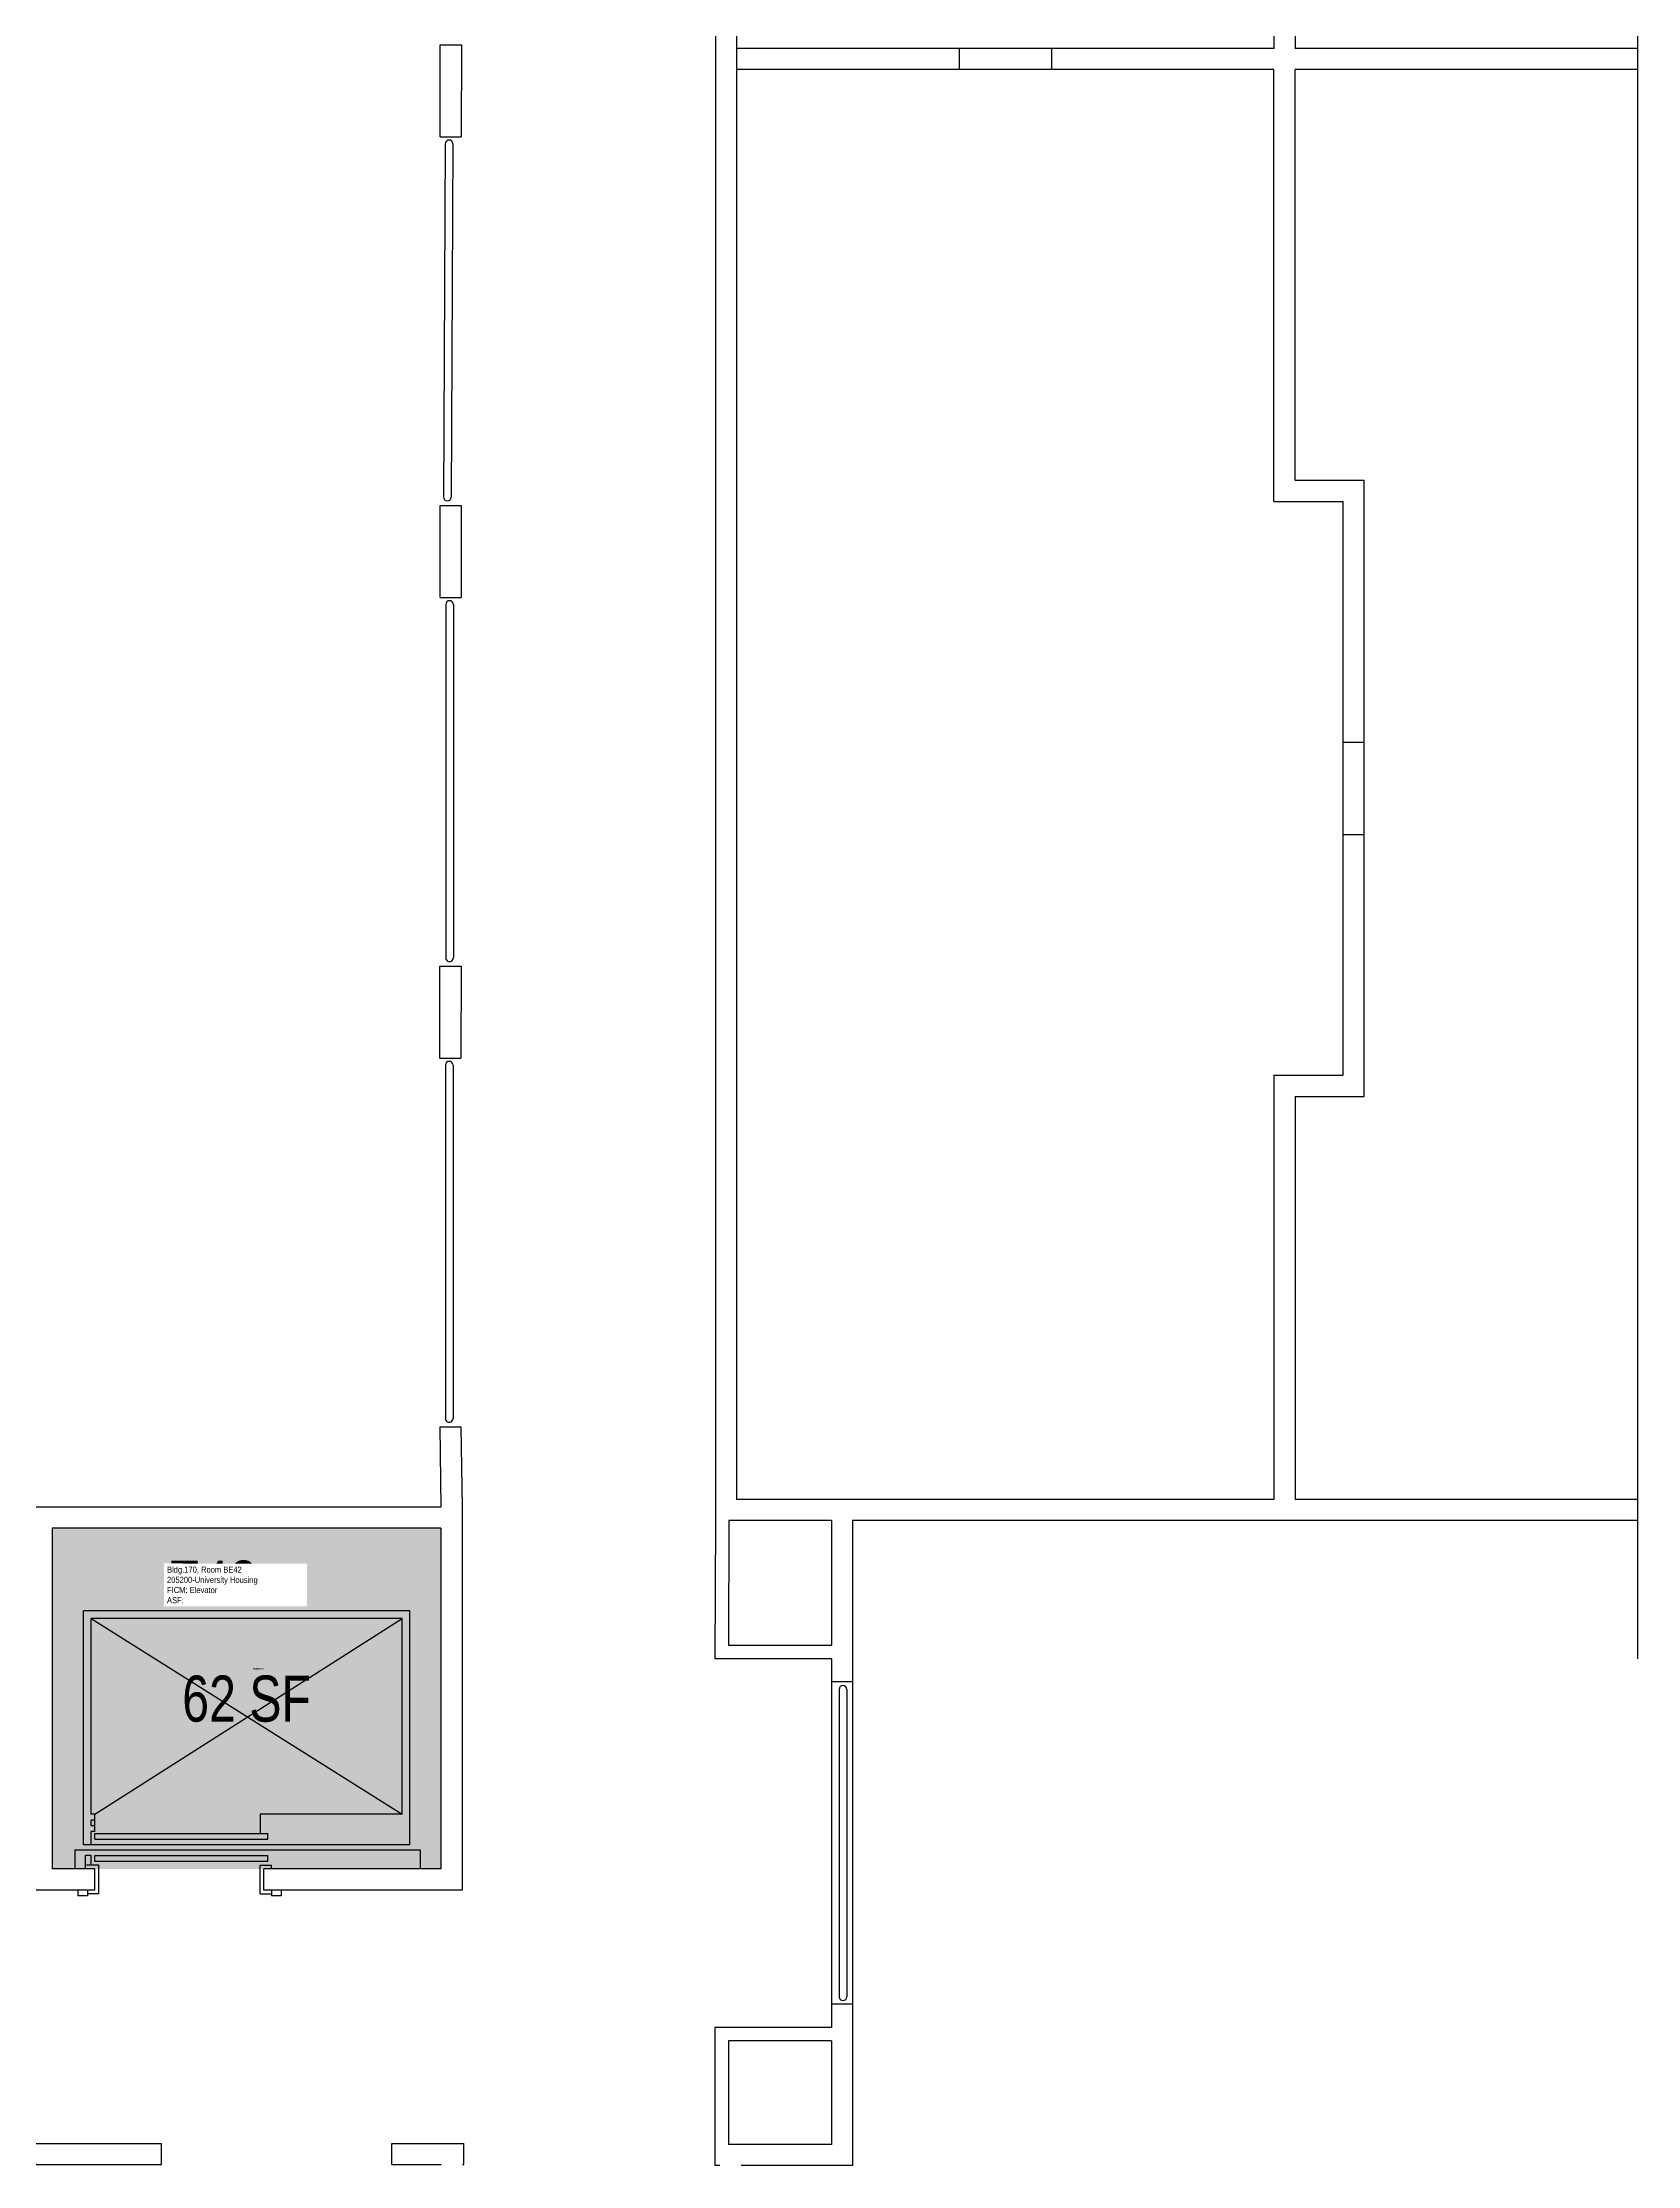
# Model space of a CAD drawing. Header units: inches. Extents: x -84 to 2978, y -50 to 1655.
# Drawn here: x 2550 to 2966, y 256 to 809 of the extents above; entities that cross this region are included whole.
import ezdxf
from ezdxf.enums import TextEntityAlignment as Align

# ---------------------------------------------------------------- set-up
doc = ezdxf.new("R2010")
doc.units = ezdxf.units.IN
doc.header["$LTSCALE"] = 10
doc.header["$MEASUREMENT"] = 0
for name, color, linetype in [('A-FLOR', 3, 'CONTINUOUS'), ('A-IDEN-RNUM', 7, 'CONTINUOUS'), ('A-IDEN-SNUM', 4, 'CONTINUOUS'), ('A-IDEN-VNUM', 4, 'CONTINUOUS'), ('A-WALL', 5, 'CONTINUOUS'), ('AREA-TEXT', 3, 'CONTINUOUS'), ('Rooms-Category-Color', 7, 'CONTINUOUS'), ('Rooms-College-Color', 7, 'CONTINUOUS'), ('Rooms-Department-Color', 7, 'CONTINUOUS'), ('Rooms-Division-Color', 7, 'CONTINUOUS'), ('Rooms-Information', 7, 'CONTINUOUS')]:
    doc.layers.add(name, color=color, linetype=linetype)
doc.styles.add('CP_AREA', font='arial.ttf', dxfattribs={"height": 15})
doc.styles.add('CP_ROOMSNUMBER', font='arial.ttf', dxfattribs={"height": 1})
doc.styles.add('CP_ROOMVNUMBER', font='arial.ttf', dxfattribs={"width": 0.85, "height": 0.075})

msp = doc.modelspace()

# ---------------------------------------------------------------- hatches: boundary and pattern name
at = {"layer": 'Rooms-Category-Color', "true_color": 0xadadad}
msp.add_hatch(color=253, dxfattribs=at).paths.add_polyline_path([(2552.92, 333.26), (2654.17, 333.26), (2654.17, 422.01), (2552.92, 422.01)])
at = {"layer": 'Rooms-College-Color', "true_color": 0xadadad}
msp.add_hatch(color=253, dxfattribs=at).paths.add_polyline_path([(2552.92, 333.26), (2654.17, 333.26), (2654.17, 422.01), (2552.92, 422.01)])
at = {"layer": 'Rooms-Department-Color', "true_color": 0xacacac}
msp.add_hatch(color=253, dxfattribs=at).paths.add_polyline_path([(2552.92, 333.26), (2654.17, 333.26), (2654.17, 422.01), (2552.92, 422.01)])
at = {"layer": 'Rooms-Division-Color', "true_color": 0xadadad}
msp.add_hatch(color=253, dxfattribs=at).paths.add_polyline_path([(2552.92, 333.26), (2654.17, 333.26), (2654.17, 422.01), (2552.92, 422.01)])

# ---------------------------------------------------------------- linework, layer by layer
at = {"layer": 'A-FLOR'}
for p, q in [((2655.3, 782.64), (2654.84, 690.64)), ((2657.3, 782.63), (2656.84, 690.63)), ((2655.43, 662.64), (2655.42, 570.64)), ((2657.43, 662.64), (2657.42, 570.64)), ((2655.34, 542.64), (2655.32, 450.64)), ((2657.34, 542.64), (2657.32, 450.64)), ((2561.05, 339.51), (2561.05, 400.51)), ((2646.05, 400.51), (2561.05, 400.51)), ((2563.05, 398.51), (2644.05, 347.51)), ((2563.05, 347.51), (2563.05, 398.51)), ((2644.05, 398.51), (2563.05, 398.51)), ((2564.05, 347.51), (2644.05, 398.51)), ((2644.05, 347.51), (2644.05, 398.51)), ((2646.05, 339.51), (2646.05, 400.51)), ((2757.89, 380.05), (2757.92, 299.74)), ((2759.89, 380.05), (2759.92, 299.97)), ((2564.05, 347.51), (2563.05, 347.51)), ((2563.05, 344.51), (2563.05, 346.01)), ((2564.05, 346.01), (2563.05, 346.01)), ((2564.05, 344.51), (2563.05, 344.51)), ((2564.05, 343.01), (2563.05, 343.01)), ((2563.05, 339.51), (2563.05, 343.01)), ((2564.05, 343.01), (2564.05, 347.51)), ((2644.05, 347.51), (2607.05, 347.51)), ((2607.05, 347.51), (2607.05, 342.51)), ((2558.8, 338.26), (2648.8, 338.26)), ((2558.8, 338.26), (2558.8, 333.26)), ((2646.05, 339.51), (2561.05, 339.51)), ((2564.05, 342.51), (2609.05, 342.51)), ((2564.05, 341.01), (2564.05, 342.51)), ((2564.05, 341.01), (2609.05, 341.01)), ((2609.05, 341.01), (2609.05, 342.51)), ((2648.8, 338.26), (2648.8, 333.26)), ((2563.05, 336.76), (2561.55, 336.76)), ((2561.55, 333.26), (2561.55, 336.76)), ((2562.8, 334.26), (2561.8, 334.26)), ((2563.05, 334.26), (2563.05, 336.76)), ((2565.05, 334.26), (2563.05, 334.26)), ((2564.05, 336.76), (2609.05, 336.76)), ((2564.05, 335.26), (2564.05, 336.76)), ((2564.05, 335.26), (2609.05, 335.26)), ((2565.05, 326.76), (2565.05, 334.26)), ((2607.05, 326.76), (2607.05, 334.26)), ((2607.05, 334.26), (2610.05, 334.26)), ((2609.05, 335.26), (2609.05, 336.76)), ((2610.05, 333.26), (2610.05, 334.26)), ((2559.56, 327.76), (2559.56, 326.26)), ((2562.06, 327.76), (2562.06, 326.26)), ((2565.05, 326.76), (2562.06, 326.76)), ((2607.05, 326.76), (2610.04, 326.76)), ((2610.04, 327.76), (2610.04, 326.76)), ((2610.04, 327.76), (2610.04, 326.26)), ((2612.54, 327.76), (2612.54, 326.26)), ((2562.06, 326.26), (2559.56, 326.26)), ((2612.54, 326.26), (2610.04, 326.26))]:
    msp.add_line(p, q, dxfattribs=at)
for centre, radius, start, end in [((2656.3, 782.64), 1, 359.7141, 179.7141), ((2655.84, 690.64), 1, 179.7141, 359.7141), ((2656.43, 662.64), 1, 359.9889, 179.9889), ((2656.42, 570.64), 1, 179.9889, 359.9889), ((2656.34, 542.64), 1, 359.9889, 179.9889), ((2656.32, 450.64), 1, 179.9889, 359.9889), ((2758.89, 380.05, 0), 1, 0.0204, 180.0204), ((2758.9, 299.99, 0), 1.01, 180.7586, 359.2046)]:
    msp.add_arc(centre, radius, start, end, dxfattribs=at)
at = {"layer": 'A-WALL'}
for p, q in [((2725.67, 1642.27), (2725.67, 424.01)), ((2731.17, 1182.01), (2731.17, 429.51)), ((2965.88, 986), (2965.88, 388.01)), ((2871.17, 920.01), (2871.17, 807.51)), ((2876.67, 914.51), (2876.67, 807.51)), ((2653.98, 784.46), (2654, 808.46)), ((2654, 808.46), (2659.5, 808.46)), ((2659.5, 808.46), (2659.48, 784.46)), ((2871.19, 807.51), (2731.17, 807.51)), ((2789.18, 807.51), (2789.18, 802.01)), ((2813.18, 807.51), (2813.18, 802.01)), ((2965.88, 807.51), (2876.67, 807.51)), ((2871.17, 802.01), (2731.17, 802.01)), ((2871.17, 689.51), (2871.17, 802.01)), ((2876.67, 695.01), (2876.67, 802.01)), ((2965.88, 802.01), (2876.67, 802.01)), ((2653.98, 784.46), (2659.48, 784.46)), ((2876.67, 695.01), (2894.67, 695.01)), ((2894.67, 534.51), (2894.67, 695.01)), ((2653.93, 664.46), (2653.95, 688.46)), ((2653.95, 688.46), (2659.45, 688.46)), ((2659.45, 688.46), (2659.43, 664.46)), ((2871.17, 689.51), (2889.17, 689.51)), ((2889.17, 540.01), (2889.17, 689.51)), ((2653.93, 664.46), (2659.43, 664.46)), ((2889.17, 626.76), (2894.67, 626.76)), ((2889.17, 602.76), (2894.67, 602.76)), ((2653.89, 544.46), (2653.91, 568.46)), ((2653.91, 568.46), (2659.41, 568.46)), ((2659.41, 568.46), (2659.39, 544.46)), ((2653.89, 544.46), (2659.39, 544.46)), ((2871.17, 540.01), (2871.17, 429.51)), ((2871.17, 540.01), (2889.17, 540.01)), ((2876.67, 534.51), (2876.67, 429.51)), ((2876.67, 534.51), (2894.67, 534.51)), ((2653.87, 448.46), (2654.16, 427.51)), ((2653.87, 448.46), (2659.37, 448.46)), ((2659.37, 448.46), (2659.67, 427.51)), ((2654.17, 427.51), (2547.42, 427.51)), ((2659.67, 427.51), (2659.67, 327.76)), ((2871.17, 429.51), (2731.17, 429.51)), ((2965.88, 429.51), (2876.67, 429.51)), ((2654.17, 422.01), (2552.92, 422.01)), ((2552.92, 422.01), (2552.92, 333.26)), ((2654.17, 422.01), (2654.17, 333.26)), ((2725.67, 424.01), (2725.56, 388.1)), ((2729.15, 424.02), (2729.07, 391.6)), ((2755.91, 424.01), (2729.15, 424.02)), ((2755.91, 424.01), (2755.91, 391.6)), ((2965.88, 424.01), (2761.41, 424.01)), ((2761.41, 424.01), (2761.41, 382.01)), ((2755.91, 388.01), (2725.56, 388.01)), ((2729.07, 391.6), (2755.91, 391.6)), ((2755.91, 388.01), (2755.91, 382.01)), ((2755.91, 382.01), (2755.91, 298.01)), ((2761.41, 382.01), (2755.91, 382.01)), ((2761.41, 382.01), (2761.41, 298.01)), ((2564.05, 333.26), (2552.92, 333.26)), ((2564.05, 327.76), (2564.05, 333.26)), ((2608.05, 327.76), (2608.05, 333.26)), ((2654.17, 333.26), (2608.05, 333.26)), ((2564.05, 327.76), (2547.42, 327.76)), ((2659.67, 327.76), (2608.05, 327.76)), ((2755.91, 298.01), (2755.91, 292.01)), ((2761.41, 298.01), (2755.91, 298.01)), ((2761.41, 298.01), (2761.41, 256.01)), ((2725.56, 292.01), (2725.56, 256.01)), ((2755.91, 292.01), (2725.56, 292.01)), ((2729.06, 288.51), (2729.06, 261.51)), ((2755.91, 288.51), (2729.06, 288.51)), ((2755.91, 288.51), (2755.91, 261.51)), ((2544.67, 261.76), (2581.42, 261.76)), ((2581.42, 256.26), (2581.42, 261.76)), ((2641.42, 261.76), (2660.17, 261.76)), ((2641.42, 256.26), (2641.42, 261.76)), ((2660.17, 256.26), (2660.17, 261.76)), ((2755.91, 261.51), (2729.06, 261.51)), ((2545.42, 256.26), (2581.42, 256.26)), ((2641.42, 256.26), (2654.19, 256.26)), ((2659.77, 256.26), (2660.17, 256.26)), ((2726.83, 256.01), (2725.56, 256.01)), ((2761.41, 256.01), (2732.42, 256.01))]:
    msp.add_line(p, q, dxfattribs=at)

# ---------------------------------------------------------------- texts
at = {"layer": 'A-IDEN-RNUM', "style": 'CP_ROOMSNUMBER'}
msp.add_text('0E42-00', height=0.36, rotation=359.93, dxfattribs=at).set_placement((2605.3, 385.29))
at = {"layer": 'A-IDEN-SNUM', "style": 'CP_ROOMSNUMBER'}
msp.add_text('1700BE4200', height=0.36, rotation=359.93, dxfattribs=at).set_placement((2605.3, 385.29))
at = {"layer": 'A-IDEN-VNUM', "style": 'CP_ROOMVNUMBER', "width": 0.85}
msp.add_text('E42', height=11.143, rotation=359.93, dxfattribs=at).set_placement((2582.81, 402.47))
at = {"layer": 'AREA-TEXT', "style": 'CP_AREA', "width": 0.75}
msp.add_text('62 SF', height=12, dxfattribs=at).set_placement((2603.55, 377.64), align=Align.MIDDLE_CENTER)

# ---------------------------------------------------------------- next in the draw order: texts
at = {"layer": 'Rooms-Information', "insert": (2582.81, 402.47), "char_height": 1.5919, "width": 35.6584, "attachment_point": 7, "rotation": 359.93, "style": 'CP_ROOMVNUMBER', "bg_fill": 3, "box_fill_scale": 1.5, "bg_fill_color": 256, "bg_fill_true_color": 13158600, "bg_fill_transparency": 0}
msp.add_mtext('Bldg.170, Room BE42^M^J205200-University Housing^M^JFICM: Elevator^M^JASF: ', dxfattribs=at)

doc.saveas('drawing.dxf')
